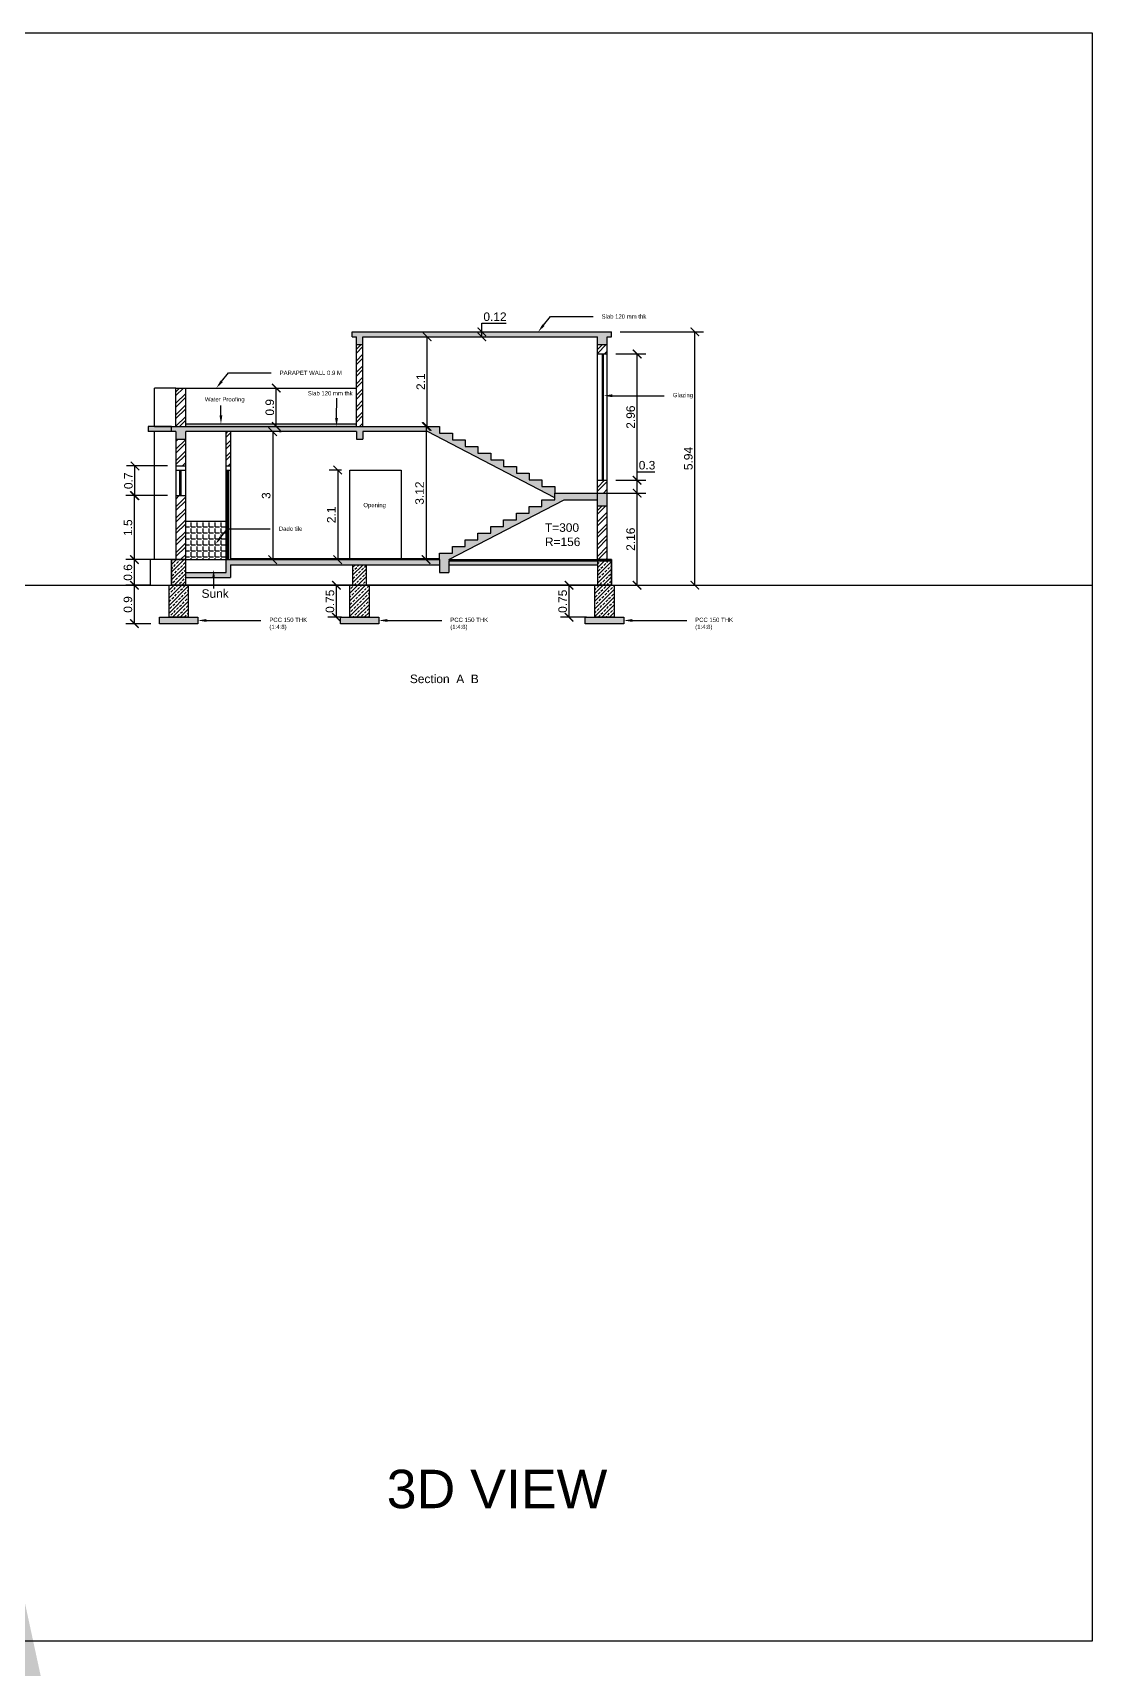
# Model space of a CAD drawing. Header units: metres. Extents: x 2845 to 2934, y 1411 to 1538.
# Drawn here: x 2909.29 to 2934.12, y 1499.48 to 1537.8 of the extents above; entities that cross this region are included whole.
import ezdxf
from ezdxf import colors
from ezdxf.entities.mleader import LeaderData, LeaderLine
from ezdxf.math import Vec2, Vec3

# ---------------------------------------------------------------- set-up
doc = ezdxf.new("R2010")
doc.units = ezdxf.units.M
doc.header["$LTSCALE"] = 0.03
doc.styles.get("Standard").update_dxf_attribs({"font": 'arial.ttf'})
doc.dimstyles.new('ISO-25', dxfattribs={"dimtxt": 0.2, "dimasz": 0.2, "dimexe": 0.2, "dimexo": 0.2, "dimgap": 0.05, "dimtad": 1, "dimtoh": 1, "dimdsep": 46, "dimtxsty": 'Standard', "dimblk": 'ARCHTICK', "dimcen": 2.5, "dimclrt": 2, "dimadec": 0, "dimazin": 0, "dimtfac": 1, "dimtmove": 0, "dimatfit": 3, "dimfxl": 1, "dimarcsym": 0})

# ---------------------------------------------------------------- blocks, each defined once
blk = doc.blocks.new('_ArchTick')
at = {"color": 0, "linetype": 'ByBlock', "const_width": 0.15}
blk.add_lwpolyline([(-0.5, -0.5), (0.5, 0.5)], dxfattribs=at)
blk = doc.blocks.new('*D51')
at = {"color": 0, "lineweight": -2, "transparency": 16777216}
for p, q in [((2912.056, 1524.854), (2911.47, 1524.854)), ((2911.67, 1523.954), (2911.67, 1524.854)), ((2912.056, 1523.954), (2911.47, 1523.954))]:
    blk.add_line(p, q, dxfattribs=at)
at = {"layer": 'Defpoints', "color": 0, "transparency": 16777216}
for p in [(2911.67, 1524.854), (2912.256, 1524.854), (2912.256, 1523.954)]:
    blk.add_point(p, dxfattribs=at)
at = {"color": 0, "lineweight": -2, "transparency": 16777216, "xscale": 0.2, "yscale": 0.2, "zscale": 0.2}
for p, rotation in [((2911.67, 1524.854), 90), ((2911.67, 1523.954), 270)]:
    blk.add_blockref('_ArchTick', p, dxfattribs=dict(at, rotation=rotation))
at = {"color": 2, "transparency": 16777216, "insert": (2911.518, 1524.404), "char_height": 0.2, "attachment_point": 5, "rotation": 90}
blk.add_mtext('0.9', dxfattribs=at)
blk = doc.blocks.new('*D52')
at = {"color": 0, "lineweight": -2, "transparency": 16777216}
for p, q in [((2911.841, 1525.454), (2911.47, 1525.454)), ((2911.67, 1524.854), (2911.67, 1525.454)), ((2911.841, 1524.854), (2911.47, 1524.854))]:
    blk.add_line(p, q, dxfattribs=at)
at = {"layer": 'Defpoints', "color": 0, "transparency": 16777216}
for p in [(2911.67, 1525.454), (2912.041, 1525.454), (2912.041, 1524.854)]:
    blk.add_point(p, dxfattribs=at)
at = {"color": 0, "lineweight": -2, "transparency": 16777216, "xscale": 0.2, "yscale": 0.2, "zscale": 0.2}
for p, rotation in [((2911.67, 1525.454), 90), ((2911.67, 1524.854), 270)]:
    blk.add_blockref('_ArchTick', p, dxfattribs=dict(at, rotation=rotation))
at = {"color": 2, "transparency": 16777216, "insert": (2911.518, 1525.154), "char_height": 0.2, "attachment_point": 5, "rotation": 90}
blk.add_mtext('0.6', dxfattribs=at)
blk = doc.blocks.new('*D53')
at = {"color": 0, "lineweight": -2, "transparency": 16777216}
for p, q in [((2912.441, 1526.954), (2911.47, 1526.954)), ((2911.67, 1525.454), (2911.67, 1526.954)), ((2912.441, 1525.454), (2911.47, 1525.454))]:
    blk.add_line(p, q, dxfattribs=at)
at = {"layer": 'Defpoints', "color": 0, "transparency": 16777216}
for p in [(2911.67, 1526.954), (2912.641, 1526.954), (2912.641, 1525.454)]:
    blk.add_point(p, dxfattribs=at)
at = {"color": 0, "lineweight": -2, "transparency": 16777216, "xscale": 0.2, "yscale": 0.2, "zscale": 0.2}
for p, rotation in [((2911.67, 1526.954), 90), ((2911.67, 1525.454), 270)]:
    blk.add_blockref('_ArchTick', p, dxfattribs=dict(at, rotation=rotation))
at = {"color": 2, "transparency": 16777216, "insert": (2911.518, 1526.204), "char_height": 0.2, "attachment_point": 5, "rotation": 90}
blk.add_mtext('1.5', dxfattribs=at)
blk = doc.blocks.new('*D44')
at = {"color": 0, "lineweight": -2, "transparency": 16777216}
for p, q in [((2912.441, 1527.65), (2911.482, 1527.65)), ((2911.682, 1526.954), (2911.682, 1527.65)), ((2912.441, 1526.954), (2911.482, 1526.954))]:
    blk.add_line(p, q, dxfattribs=at)
at = {"layer": 'Defpoints', "color": 0, "transparency": 16777216}
for p in [(2911.682, 1527.65), (2912.641, 1527.65), (2912.641, 1526.954)]:
    blk.add_point(p, dxfattribs=at)
at = {"color": 0, "lineweight": -2, "transparency": 16777216, "xscale": 0.2, "yscale": 0.2, "zscale": 0.2}
for p, rotation in [((2911.682, 1527.65), 90), ((2911.682, 1526.954), 270)]:
    blk.add_blockref('_ArchTick', p, dxfattribs=dict(at, rotation=rotation))
at = {"color": 2, "transparency": 16777216, "insert": (2911.53, 1527.302), "char_height": 0.2, "attachment_point": 5, "rotation": 90}
blk.add_mtext('0.7', dxfattribs=at)
blk = doc.blocks.new('*D46')
at = {"color": 0, "lineweight": -2, "transparency": 16777216}
for p, q in [((2914.91, 1528.454), (2914.91, 1525.454)), ((2915.071, 1528.454), (2915.11, 1528.454)), ((2915.071, 1525.454), (2915.11, 1525.454))]:
    blk.add_line(p, q, dxfattribs=at)
at = {"layer": 'Defpoints', "color": 0, "transparency": 16777216}
for p in [(2914.871, 1528.454, 4.362), (2914.871, 1525.454), (2914.91, 1525.454)]:
    blk.add_point(p, dxfattribs=at)
at = {"color": 0, "lineweight": -2, "transparency": 16777216, "xscale": 0.2, "yscale": 0.2, "zscale": 0.2}
for p, rotation in [((2914.91, 1528.454), 90), ((2914.91, 1525.454), 270)]:
    blk.add_blockref('_ArchTick', p, dxfattribs=dict(at, rotation=rotation))
at = {"color": 2, "transparency": 16777216, "insert": (2914.758, 1526.954), "char_height": 0.2, "attachment_point": 5, "rotation": 90}
blk.add_mtext('3', dxfattribs=at)
blk = doc.blocks.new('*D47')
at = {"color": 0, "lineweight": -2, "transparency": 16777216}
for p, q in [((2916.521, 1527.554), (2916.234, 1527.554)), ((2916.434, 1527.554), (2916.434, 1525.454)), ((2916.521, 1525.454), (2916.234, 1525.454))]:
    blk.add_line(p, q, dxfattribs=at)
at = {"layer": 'Defpoints', "color": 0, "transparency": 16777216}
for p in [(2916.721, 1527.554), (2916.434, 1525.454), (2916.721, 1525.454)]:
    blk.add_point(p, dxfattribs=at)
at = {"color": 0, "lineweight": -2, "transparency": 16777216, "xscale": 0.2, "yscale": 0.2, "zscale": 0.2}
for p, rotation in [((2916.434, 1527.554), 90), ((2916.434, 1525.454), 270)]:
    blk.add_blockref('_ArchTick', p, dxfattribs=dict(at, rotation=rotation))
at = {"color": 2, "transparency": 16777216, "insert": (2916.284, 1526.504), "char_height": 0.2, "attachment_point": 5, "rotation": 90}
blk.add_mtext('2.1', dxfattribs=at)
blk = doc.blocks.new('*D48')
at = {"color": 0, "lineweight": -2, "transparency": 16777216}
for p, q in [((2918.506, 1528.574), (2918.506, 1525.454)), ((2918.507, 1528.574), (2918.706, 1528.574)), ((2918.507, 1525.454), (2918.706, 1525.454))]:
    blk.add_line(p, q, dxfattribs=at)
at = {"layer": 'Defpoints', "color": 0, "transparency": 16777216}
for p in [(2918.307, 1528.574), (2918.307, 1525.454), (2918.506, 1525.454)]:
    blk.add_point(p, dxfattribs=at)
at = {"color": 0, "lineweight": -2, "transparency": 16777216, "xscale": 0.2, "yscale": 0.2, "zscale": 0.2}
for p, rotation in [((2918.506, 1528.574), 90), ((2918.506, 1525.454), 270)]:
    blk.add_blockref('_ArchTick', p, dxfattribs=dict(at, rotation=rotation))
at = {"color": 2, "transparency": 16777216, "insert": (2918.353, 1527.014), "char_height": 0.2, "attachment_point": 5, "rotation": 90}
blk.add_mtext('3.12', dxfattribs=at)
blk = doc.blocks.new('*D49')
at = {"color": 0, "lineweight": -2, "transparency": 16777216}
for p, q in [((2918.53, 1528.574), (2918.53, 1530.674)), ((2918.706, 1530.674), (2918.73, 1530.674)), ((2918.706, 1528.574), (2918.73, 1528.574))]:
    blk.add_line(p, q, dxfattribs=at)
at = {"layer": 'Defpoints', "color": 0, "transparency": 16777216}
for p in [(2918.506, 1530.674, 4.362), (2918.53, 1530.674), (2918.506, 1528.574)]:
    blk.add_point(p, dxfattribs=at)
at = {"color": 0, "lineweight": -2, "transparency": 16777216, "xscale": 0.2, "yscale": 0.2, "zscale": 0.2}
for p, rotation in [((2918.53, 1530.674), 90), ((2918.53, 1528.574), 270)]:
    blk.add_blockref('_ArchTick', p, dxfattribs=dict(at, rotation=rotation))
at = {"color": 2, "transparency": 16777216, "insert": (2918.38, 1529.624), "char_height": 0.2, "attachment_point": 5, "rotation": 90}
blk.add_mtext('2.1', dxfattribs=at)
blk = doc.blocks.new('*D50')
at = {"color": 0, "lineweight": -2, "transparency": 16777216}
for p, q in [((2919.811, 1530.794), (2919.811, 1530.994)), ((2919.811, 1530.994), (2920.379, 1530.994)), ((2919.811, 1530.674), (2919.811, 1530.794)), ((2919.971, 1530.674), (2920.011, 1530.674))]:
    blk.add_line(p, q, dxfattribs=at)
at = {"layer": 'Defpoints', "color": 0, "transparency": 16777216}
for p in [(2919.811, 1530.794), (2919.811, 1530.794), (2919.771, 1530.674)]:
    blk.add_point(p, dxfattribs=at)
at = {"color": 0, "lineweight": -2, "transparency": 16777216, "xscale": 0.2, "yscale": 0.2, "zscale": 0.2}
for p, rotation in [((2919.811, 1530.794), 90), ((2919.811, 1530.674), 270)]:
    blk.add_blockref('_ArchTick', p, dxfattribs=dict(at, rotation=rotation))
at = {"color": 2, "transparency": 16777216, "insert": (2920.12, 1531.146), "char_height": 0.2, "attachment_point": 5}
blk.add_mtext('0.12', dxfattribs=at)
blk = doc.blocks.new('*D54')
at = {"color": 0, "lineweight": -2, "transparency": 16777216}
for p, q in [((2916.521, 1524.854), (2916.204, 1524.854)), ((2916.404, 1524.104), (2916.404, 1524.854)), ((2916.521, 1524.104), (2916.204, 1524.104))]:
    blk.add_line(p, q, dxfattribs=at)
at = {"layer": 'Defpoints', "color": 0, "transparency": 16777216}
for p in [(2916.404, 1524.854), (2916.721, 1524.854), (2916.721, 1524.104)]:
    blk.add_point(p, dxfattribs=at)
at = {"color": 0, "lineweight": -2, "transparency": 16777216, "xscale": 0.2, "yscale": 0.2, "zscale": 0.2}
for p, rotation in [((2916.404, 1524.854), 90), ((2916.404, 1524.104), 270)]:
    blk.add_blockref('_ArchTick', p, dxfattribs=dict(at, rotation=rotation))
at = {"color": 2, "transparency": 16777216, "insert": (2916.252, 1524.479), "char_height": 0.2, "attachment_point": 5, "rotation": 90}
blk.add_mtext('0.75', dxfattribs=at)
blk = doc.blocks.new('*D55')
at = {"color": 0, "lineweight": -2, "transparency": 16777216}
for p, q in [((2922.261, 1524.854), (2921.658, 1524.854)), ((2921.858, 1524.104), (2921.858, 1524.854)), ((2922.261, 1524.104), (2921.658, 1524.104))]:
    blk.add_line(p, q, dxfattribs=at)
at = {"layer": 'Defpoints', "color": 0, "transparency": 16777216}
for p in [(2921.858, 1524.854), (2922.461, 1524.854), (2922.461, 1524.104)]:
    blk.add_point(p, dxfattribs=at)
at = {"color": 0, "lineweight": -2, "transparency": 16777216, "xscale": 0.2, "yscale": 0.2, "zscale": 0.2}
for p, rotation in [((2921.858, 1524.854), 90), ((2921.858, 1524.104), 270)]:
    blk.add_blockref('_ArchTick', p, dxfattribs=dict(at, rotation=rotation))
at = {"color": 2, "transparency": 16777216, "insert": (2921.706, 1524.479), "char_height": 0.2, "attachment_point": 5, "rotation": 90}
blk.add_mtext('0.75', dxfattribs=at)
blk = doc.blocks.new('*D56')
at = {"color": 0, "lineweight": -2, "transparency": 16777216}
for p, q in [((2922.721, 1527.014), (2923.651, 1527.014)), ((2923.451, 1524.854), (2923.451, 1527.014)), ((2922.661, 1524.854), (2923.651, 1524.854))]:
    blk.add_line(p, q, dxfattribs=at)
at = {"layer": 'Defpoints', "color": 0, "transparency": 16777216}
for p in [(2922.521, 1527.014, 4.362), (2923.451, 1527.014), (2922.461, 1524.854)]:
    blk.add_point(p, dxfattribs=at)
at = {"color": 0, "lineweight": -2, "transparency": 16777216, "xscale": 0.2, "yscale": 0.2, "zscale": 0.2}
for p, rotation in [((2923.451, 1527.014), 90), ((2923.451, 1524.854), 270)]:
    blk.add_blockref('_ArchTick', p, dxfattribs=dict(at, rotation=rotation))
at = {"color": 2, "transparency": 16777216, "insert": (2923.299, 1525.934), "char_height": 0.2, "attachment_point": 5, "rotation": 90}
blk.add_mtext('2.16', dxfattribs=at)
blk = doc.blocks.new('*D57')
at = {"color": 0, "lineweight": -2, "transparency": 16777216}
for p, q in [((2923.451, 1527.314), (2923.451, 1527.514)), ((2923.451, 1527.514), (2923.865, 1527.514)), ((2922.951, 1527.314), (2923.651, 1527.314)), ((2922.951, 1527.014), (2923.651, 1527.014)), ((2923.451, 1527.014), (2923.451, 1527.314))]:
    blk.add_line(p, q, dxfattribs=at)
at = {"layer": 'Defpoints', "color": 0, "transparency": 16777216}
for p in [(2922.751, 1527.314, 4.362), (2922.751, 1527.014), (2923.451, 1527.314)]:
    blk.add_point(p, dxfattribs=at)
at = {"color": 0, "lineweight": -2, "transparency": 16777216, "xscale": 0.2, "yscale": 0.2, "zscale": 0.2}
for p, rotation in [((2923.451, 1527.314), 90), ((2923.451, 1527.014), 270)]:
    blk.add_blockref('_ArchTick', p, dxfattribs=dict(at, rotation=rotation))
at = {"color": 2, "transparency": 16777216, "insert": (2923.683, 1527.666), "char_height": 0.2, "attachment_point": 5}
blk.add_mtext('0.3', dxfattribs=at)
blk = doc.blocks.new('*D58')
at = {"color": 0, "lineweight": -2, "transparency": 16777216}
for p, q in [((2922.951, 1530.274), (2923.652, 1530.274)), ((2923.452, 1527.314), (2923.452, 1530.274)), ((2923.651, 1527.314), (2923.652, 1527.314))]:
    blk.add_line(p, q, dxfattribs=at)
at = {"layer": 'Defpoints', "color": 0, "transparency": 16777216}
for p in [(2922.751, 1530.274, 4.362), (2923.452, 1530.274), (2923.451, 1527.314)]:
    blk.add_point(p, dxfattribs=at)
at = {"color": 0, "lineweight": -2, "transparency": 16777216, "xscale": 0.2, "yscale": 0.2, "zscale": 0.2}
for p, rotation in [((2923.452, 1530.274), 90), ((2923.452, 1527.314), 270)]:
    blk.add_blockref('_ArchTick', p, dxfattribs=dict(at, rotation=rotation))
at = {"color": 2, "transparency": 16777216, "insert": (2923.3, 1528.794), "char_height": 0.2, "attachment_point": 5, "rotation": 90}
blk.add_mtext('2.96', dxfattribs=at)
blk = doc.blocks.new('*D45')
at = {"color": 0, "lineweight": -2, "transparency": 16777216}
for p, q in [((2923.051, 1530.794), (2925.004, 1530.794)), ((2924.804, 1524.854), (2924.804, 1530.794)), ((2922.661, 1524.854), (2925.004, 1524.854))]:
    blk.add_line(p, q, dxfattribs=at)
at = {"layer": 'Defpoints', "color": 0, "transparency": 16777216}
for p in [(2922.851, 1530.794, 4.362), (2924.804, 1530.794), (2922.461, 1524.854)]:
    blk.add_point(p, dxfattribs=at)
at = {"color": 0, "lineweight": -2, "transparency": 16777216, "xscale": 0.2, "yscale": 0.2, "zscale": 0.2}
for p, rotation in [((2924.804, 1530.794), 90), ((2924.804, 1524.854), 270)]:
    blk.add_blockref('_ArchTick', p, dxfattribs=dict(at, rotation=rotation))
at = {"color": 2, "transparency": 16777216, "insert": (2924.652, 1527.824), "char_height": 0.2, "attachment_point": 5, "rotation": 90}
blk.add_mtext('5.94', dxfattribs=at)
blk = doc.blocks.new('*D43')
at = {"color": 0, "lineweight": -2, "transparency": 16777216}
for p, q in [((2914.919, 1529.474), (2915.194, 1529.474)), ((2914.994, 1528.574), (2914.994, 1529.474)), ((2914.919, 1528.574), (2915.194, 1528.574))]:
    blk.add_line(p, q, dxfattribs=at)
at = {"layer": 'Defpoints', "color": 0, "transparency": 16777216}
for p in [(2914.719, 1529.474), (2914.994, 1529.474), (2914.719, 1528.574)]:
    blk.add_point(p, dxfattribs=at)
at = {"color": 0, "lineweight": -2, "transparency": 16777216, "xscale": 0.2, "yscale": 0.2, "zscale": 0.2}
for p, rotation in [((2914.994, 1529.474), 90), ((2914.994, 1528.574), 270)]:
    blk.add_blockref('_ArchTick', p, dxfattribs=dict(at, rotation=rotation))
at = {"color": 2, "transparency": 16777216, "insert": (2914.842, 1529.024), "char_height": 0.2, "attachment_point": 5, "rotation": 90}
blk.add_mtext('0.9', dxfattribs=at)

msp = doc.modelspace()

# ---------------------------------------------------------------- hatches: boundary and pattern name
at = {"true_color": 0xddb3d4}
h = msp.add_hatch(dxfattribs=at)
h.set_pattern_fill('AR-CONC', color=254, scale=0.0005)
h.set_pattern_definition([(50, (-56.46199, 0), (0.0910923345, -0.0079695428), [0.009525, -0.104775]), (355, (-56.46199, 0), (-0.0176217107, 0.0955284226), [0.00762, -0.083820292]), (100.4514447, (-56.4544, -0.00066), (0.0734706235, 0.087558876), [0.0080950044, -0.0890451223]), (46.1842, (-56.46199, 0.0254), (0.1355395204, -0.021021164), [0.0142875, -0.1571625]), (96.6355576, (-56.4507, 0.02365), (0.118702067, 0.1237130623), [0.0121425116, -0.133567804]), (351.184151, (-56.46199, 0.0254), (0.118702067, 0.123713062), [0.0114299835, -0.125729866]), (21, (-56.44929, 0.01905), (0.0758071956, -0.0511325991), [0.009525, -0.104775]), (326, (-56.44929, 0.01905), (0.0309010142, 0.092093983), [0.00762, -0.08382]), (71.451445, (-56.44297, 0.01479), (0.1067082096, 0.0409613844), [0.0080950044, -0.0890449688]), (37.5, (-56.46199, 0), (0.00154430163, 0.04227751944), [0, -0.082804, 0, -0.08509, 0, -0.0841375]), (7.5, (-56.46199, 0), (0.03340983126, 0.0500902874), [0, -0.048514, 0, -0.080899, 0, -0.0320675]), (327.5, (-56.49031, 0), (0.0677952976, -0.002864372), [0, -0.03175, 0, -0.09906, 0, -0.131445]), (317.5, (-56.50301, 0), (0.0740645907, 0.0127132455), [0, -0.041275, 0, -0.065786, 0, -0.093345])])
h.paths.add_polyline_path([(2922.851, 1530.794), (2916.771, 1530.794), (2916.771, 1530.674), (2916.871, 1530.674), (2916.871, 1530.494), (2917.021, 1530.494), (2917.021, 1530.674), (2922.521, 1530.674), (2922.521, 1530.494), (2922.751, 1530.494), (2922.751, 1530.674), (2922.851, 1530.674)])
h.paths.add_polyline_path([(2912.541, 1528.574), (2911.991, 1528.574), (2911.991, 1528.454), (2912.541, 1528.454)])
h.paths.add_polyline_path([(2916.871, 1528.634), (2912.871, 1528.634), (2912.871, 1528.574), (2916.871, 1528.574)])
h.paths.add_polyline_path([(2922.751, 1527.014), (2922.521, 1527.014), (2922.521, 1526.714), (2922.751, 1526.714)])
h.paths.add_polyline_path([(2913.156, 1524.104), (2912.256, 1524.104), (2912.256, 1523.954), (2913.156, 1523.954)])
h.paths.add_polyline_path([(2917.396, 1524.104), (2916.496, 1524.104), (2916.496, 1523.954), (2917.396, 1523.954)])
h.paths.add_polyline_path([(2923.136, 1524.104), (2922.236, 1524.104), (2922.236, 1523.954), (2923.136, 1523.954)])
h.paths.add_polyline_path([(2918.821, 1528.574), (2912.541, 1528.574), (2912.541, 1528.454), (2912.641, 1528.454), (2912.641, 1528.274), (2912.871, 1528.274), (2912.871, 1528.454), (2916.871, 1528.454), (2916.871, 1528.274), (2917.021, 1528.274), (2917.021, 1528.454), (2918.535, 1528.454), (2921.521, 1526.901), (2921.521, 1527.014), (2921.521, 1527.17), (2921.221, 1527.17), (2921.221, 1527.326), (2920.921, 1527.326), (2920.921, 1527.482), (2920.621, 1527.482), (2920.621, 1527.638), (2920.321, 1527.638), (2920.321, 1527.794), (2920.021, 1527.794), (2920.021, 1527.95), (2919.721, 1527.95), (2919.721, 1528.106), (2919.421, 1528.106), (2919.421, 1528.262), (2919.121, 1528.262), (2919.121, 1528.418), (2918.821, 1528.418)])
h.paths.add_polyline_path([(2918.821, 1525.454), (2913.821, 1525.454), (2913.821, 1525.154), (2912.871, 1525.154), (2912.871, 1525.034), (2913.921, 1525.034), (2913.921, 1525.334), (2918.821, 1525.334)])
h.paths.add_polyline_path([(2922.521, 1525.424), (2919.038, 1525.424), (2919.038, 1525.334), (2922.521, 1525.334)], flags=17)
h.paths.add_polyline_path([(2921.738, 1526.858), (2922.521, 1526.858), (2922.521, 1527.014), (2921.521, 1527.014), (2921.521, 1526.901), (2921.521, 1526.858), (2921.221, 1526.858), (2921.221, 1526.702), (2920.921, 1526.702), (2920.921, 1526.546), (2920.621, 1526.546), (2920.621, 1526.39), (2920.321, 1526.39), (2920.321, 1526.234), (2920.021, 1526.234), (2920.021, 1526.078), (2919.721, 1526.078), (2919.721, 1525.922), (2919.421, 1525.922), (2919.421, 1525.766), (2919.121, 1525.766), (2919.121, 1525.61), (2918.821, 1525.61), (2918.821, 1525.454), (2918.821, 1525.334), (2918.821, 1525.154), (2919.038, 1525.154), (2919.038, 1525.424), (2922.521, 1525.424), (2922.521, 1525.454), (2919.038, 1525.454)])
at = {"true_color": 0xcd2027}
h = msp.add_hatch(dxfattribs=at)
h.set_pattern_fill('ANSI32', color=242, scale=0.02)
h.set_pattern_definition([(45, (-56.46199, 0), (-0.134703842, 0.134703842), []), (45, (-56.37219, 0), (-0.134703842, 0.134703842), [])])
h.paths.add_polyline_path([(2912.871, 1529.474), (2912.641, 1529.474), (2912.641, 1528.574), (2912.871, 1528.574)])
h.paths.add_polyline_path([(2912.871, 1528.274), (2912.641, 1528.274), (2912.641, 1527.654), (2912.871, 1527.654)])
h.paths.add_polyline_path([(2912.871, 1526.954), (2912.641, 1526.954), (2912.641, 1525.454), (2912.871, 1525.454)])
h.paths.add_polyline_path([(2917.021, 1530.494), (2916.871, 1530.494), (2916.871, 1528.574), (2917.021, 1528.574)])
h.paths.add_polyline_path([(2922.751, 1530.494), (2922.521, 1530.494), (2922.521, 1530.274), (2922.751, 1530.274)])
h.paths.add_polyline_path([(2922.751, 1527.314), (2922.521, 1527.314), (2922.521, 1527.014), (2922.751, 1527.014)])
h.paths.add_polyline_path([(2922.751, 1526.714), (2922.521, 1526.714), (2922.521, 1525.454), (2922.751, 1525.454)])
h.paths.add_polyline_path([(2913.921, 1528.454), (2913.821, 1528.454), (2913.821, 1527.654), (2913.921, 1527.654)])
at = {"true_color": 0xf1eb1f}
h = msp.add_hatch(dxfattribs=at)
h.set_pattern_fill('ANGLE', color=2, scale=0.02)
h.set_pattern_definition([(0, (-56.46199, 0), (0, 0.1397), [0.1016, -0.0381]), (90, (-56.46199, 0), (-0.1397, 9e-18), [0.1016, -0.0381])])
h.paths.add_polyline_path([(2912.871, 1526.354), (2912.871, 1525.454), (2913.821, 1525.454), (2913.821, 1526.354)])
at = {"true_color": 0x636466}
h = msp.add_hatch(dxfattribs=at)
h.set_pattern_fill('ANSI33', color=251, scale=0.02)
h.set_pattern_definition([(45, (-56.46199, 0), (-0.089802561, 0.089802561), []), (45, (-56.37219, 0), (-0.089802561, 0.089802561), [0.0635, -0.03175])])
h.paths.add_polyline_path([(2912.871, 1525.454), (2912.541, 1525.454), (2912.541, 1524.854), (2912.871, 1524.854)])
h.paths.add_polyline_path([(2912.931, 1524.854), (2912.481, 1524.854), (2912.481, 1524.104), (2912.931, 1524.104)])
h.paths.add_polyline_path([(2917.171, 1524.854), (2916.721, 1524.854), (2916.721, 1524.104), (2917.171, 1524.104)])
h.paths.add_polyline_path([(2917.111, 1525.334), (2916.781, 1525.334), (2916.781, 1524.854), (2917.111, 1524.854)])
h.paths.add_polyline_path([(2922.851, 1525.424), (2922.521, 1525.424), (2922.521, 1524.854), (2922.851, 1524.854)])
h.paths.add_polyline_path([(2922.911, 1524.854), (2922.461, 1524.854), (2922.461, 1524.104), (2922.911, 1524.104)])

# ---------------------------------------------------------------- linework, layer by layer
at = {"color": 7, "true_color": 0xffffff}
for p, q in [((2916.771, 1530.794, 4.362), (2922.851, 1530.794, 4.362)), ((2916.771, 1530.674, 4.362), (2916.771, 1530.794, 4.362)), ((2922.851, 1530.674, 4.362), (2922.851, 1530.794, 4.362)), ((2916.771, 1530.674, 4.362), (2916.871, 1530.674, 4.362)), ((2916.871, 1528.574, 4.362), (2916.871, 1530.674, 4.362)), ((2916.871, 1530.494, 4.362), (2917.021, 1530.494, 4.362)), ((2917.021, 1530.674, 4.362), (2922.521, 1530.674, 4.362)), ((2917.021, 1528.574, 4.362), (2917.021, 1530.674, 4.362)), ((2922.521, 1527.014, 4.362), (2922.521, 1530.674, 4.362)), ((2922.521, 1530.494, 4.362), (2922.751, 1530.494, 4.362)), ((2922.751, 1530.674, 4.362), (2922.851, 1530.674, 4.362)), ((2922.751, 1527.014, 4.362), (2922.751, 1530.674, 4.362)), ((2922.521, 1530.274, 4.362), (2922.751, 1530.274, 4.362)), ((2922.636, 1527.314, 4.362), (2922.636, 1530.274, 4.362)), ((2922.666, 1527.314, 4.362), (2922.666, 1530.274, 4.362)), ((2912.141, 1528.574), (2912.141, 1529.474)), ((2912.641, 1529.474), (2912.141, 1529.474)), ((2912.641, 1529.474), (2916.871, 1529.474)), ((2912.641, 1528.574), (2912.641, 1529.474)), ((2912.871, 1528.574, 4.362), (2912.871, 1529.474, 4.362)), ((2912.541, 1528.574), (2911.991, 1528.574)), ((2911.991, 1528.574), (2911.991, 1528.454)), ((2912.141, 1528.574), (2918.821, 1528.574)), ((2912.541, 1528.454), (2912.541, 1528.574)), ((2912.871, 1528.634, 4.362), (2916.871, 1528.634, 4.362)), ((2918.821, 1528.574, 4.362), (2918.821, 1528.418, 4.362)), ((2918.821, 1528.574, 4.362), (2918.821, 1528.418, 4.362)), ((2912.641, 1528.454), (2911.991, 1528.454)), ((2912.141, 1525.454), (2912.141, 1528.454)), ((2912.641, 1528.454), (2912.541, 1528.454)), ((2912.641, 1528.454), (2912.641, 1525.454)), ((2912.641, 1528.274), (2912.871, 1528.274)), ((2916.871, 1528.454, 4.362), (2912.871, 1528.454, 4.362)), ((2912.871, 1525.454, 4.362), (2912.871, 1528.454, 4.362)), ((2913.821, 1525.154, 4.362), (2913.821, 1528.454, 4.362)), ((2913.921, 1528.454, 4.362), (2913.921, 1525.454, 4.362)), ((2916.871, 1528.454, 4.362), (2916.871, 1528.274, 4.362)), ((2916.871, 1528.454, 4.362), (2916.871, 1528.274, 4.362)), ((2916.871, 1528.274, 4.362), (2917.021, 1528.274, 4.362)), ((2918.535, 1528.454, 4.362), (2917.021, 1528.454, 4.362)), ((2917.021, 1528.454, 4.362), (2917.021, 1528.274, 4.362)), ((2921.521, 1526.901, 4.362), (2918.535, 1528.454, 4.362)), ((2918.821, 1528.418, 4.362), (2919.121, 1528.418, 4.362)), ((2919.121, 1528.418, 4.362), (2919.121, 1528.262, 4.362)), ((2919.121, 1528.262, 4.362), (2919.421, 1528.262, 4.362)), ((2919.421, 1528.262, 4.362), (2919.421, 1528.106, 4.362)), ((2919.421, 1528.106, 4.362), (2919.721, 1528.106, 4.362)), ((2919.721, 1528.106, 4.362), (2919.721, 1527.95, 4.362)), ((2922.521, 1525.454, 4.362), (2922.521, 1528.454, 4.362)), ((2922.521, 1528.454, 4.362), (2922.521, 1528.454, 4.362)), ((2922.751, 1525.454, 4.362), (2922.751, 1528.454, 4.362)), ((2919.721, 1527.95, 4.362), (2920.021, 1527.95, 4.362)), ((2920.021, 1527.95, 4.362), (2920.021, 1527.794, 4.362)), ((2920.021, 1527.794, 4.362), (2920.321, 1527.794, 4.362)), ((2920.321, 1527.794, 4.362), (2920.321, 1527.638, 4.362)), ((2912.641, 1527.654), (2912.871, 1527.654)), ((2912.641, 1527.554), (2912.871, 1527.554)), ((2912.726, 1527.554), (2912.726, 1526.954)), ((2912.756, 1527.554), (2912.756, 1526.954)), ((2913.821, 1527.654, 4.362), (2913.921, 1527.654, 4.362)), ((2913.821, 1527.554, 4.362), (2913.921, 1527.554, 4.362)), ((2913.841, 1527.554, 4.362), (2913.841, 1525.454, 4.362)), ((2913.871, 1527.554, 4.362), (2913.871, 1525.454, 4.362)), ((2913.921, 1527.554, 4.362), (2913.921, 1525.454, 4.362)), ((2913.921, 1527.554, 4.362), (2913.921, 1525.454, 4.362)), ((2913.921, 1527.554, 4.362), (2913.921, 1525.454, 4.362)), ((2913.921, 1527.554, 4.362), (2913.921, 1525.454, 4.362)), ((2913.921, 1527.554, 4.362), (2913.921, 1525.454, 4.362)), ((2913.921, 1527.554, 4.362), (2913.921, 1525.454, 4.362)), ((2916.721, 1527.554, 4.362), (2917.921, 1527.554, 4.362)), ((2920.321, 1527.638, 4.362), (2920.621, 1527.638, 4.362)), ((2920.621, 1527.638, 4.362), (2920.621, 1527.482, 4.362)), ((2920.621, 1527.482, 4.362), (2920.921, 1527.482, 4.362)), ((2920.921, 1527.482, 4.362), (2920.921, 1527.326, 4.362)), ((2912.641, 1526.954), (2912.871, 1526.954)), ((2920.921, 1527.326, 4.362), (2921.221, 1527.326, 4.362)), ((2921.221, 1527.326, 4.362), (2921.221, 1527.17, 4.362)), ((2921.221, 1527.17, 4.362), (2921.521, 1527.17, 4.362)), ((2921.521, 1527.17, 4.362), (2921.521, 1527.014, 4.362)), ((2921.521, 1526.858, 4.362), (2921.521, 1527.014, 4.362)), ((2921.521, 1527.014, 4.362), (2922.751, 1527.014, 4.362)), ((2922.521, 1527.314, 4.362), (2922.751, 1527.314, 4.362)), ((2919.038, 1525.454, 4.362), (2921.738, 1526.858, 4.362)), ((2920.921, 1526.546, 4.362), (2920.921, 1526.702, 4.362)), ((2920.921, 1526.702, 4.362), (2921.221, 1526.702, 4.362)), ((2921.221, 1526.702, 4.362), (2921.221, 1526.858, 4.362)), ((2921.221, 1526.858, 4.362), (2921.521, 1526.858, 4.362)), ((2921.738, 1526.858, 4.362), (2922.521, 1526.858, 4.362)), ((2922.521, 1526.714, 4.362), (2922.751, 1526.714, 4.362)), ((2912.871, 1526.354, 4.362), (2913.821, 1526.354, 4.362)), ((2920.021, 1526.078, 4.362), (2920.021, 1526.234, 4.362)), ((2920.021, 1526.234, 4.362), (2920.321, 1526.234, 4.362)), ((2920.321, 1526.234, 4.362), (2920.321, 1526.39, 4.362)), ((2920.321, 1526.39, 4.362), (2920.621, 1526.39, 4.362)), ((2920.621, 1526.39, 4.362), (2920.621, 1526.546, 4.362)), ((2920.621, 1526.546, 4.362), (2920.921, 1526.546, 4.362)), ((2919.421, 1525.766, 4.362), (2919.421, 1525.922, 4.362)), ((2919.421, 1525.922, 4.362), (2919.721, 1525.922, 4.362)), ((2919.721, 1525.922, 4.362), (2919.721, 1526.078, 4.362)), ((2919.721, 1526.078, 4.362), (2920.021, 1526.078, 4.362)), ((2912.041, 1525.454), (2912.041, 1524.854)), ((2912.541, 1525.454), (2912.041, 1525.454)), ((2912.541, 1525.454), (2918.821, 1525.454)), ((2912.541, 1524.854), (2912.541, 1525.454)), ((2913.921, 1525.484, 4.362), (2918.821, 1525.484, 4.362)), ((2918.821, 1525.454, 4.362), (2918.821, 1525.61, 4.362)), ((2918.821, 1525.61, 4.362), (2919.121, 1525.61, 4.362)), ((2918.821, 1525.454, 4.362), (2918.821, 1525.154, 4.362)), ((2919.038, 1525.454, 4.362), (2922.851, 1525.454, 4.362)), ((2919.038, 1525.424, 4.362), (2922.851, 1525.424, 4.362)), ((2919.038, 1525.424, 4.362), (2919.038, 1525.154, 4.362)), ((2919.121, 1525.61, 4.362), (2919.121, 1525.766, 4.362)), ((2919.121, 1525.766, 4.362), (2919.421, 1525.766, 4.362)), ((2922.521, 1525.592, 4.362), (2922.521, 1525.592, 4.362)), ((2922.851, 1525.454, 4.362), (2922.851, 1524.854, 4.362)), ((2912.871, 1525.154, 4.362), (2913.821, 1525.154, 4.362)), ((2912.871, 1525.034, 4.362), (2913.921, 1525.034, 4.362)), ((2913.921, 1525.334, 4.362), (2918.821, 1525.334, 4.362)), ((2913.921, 1525.334, 4.362), (2913.921, 1525.034, 4.362)), ((2918.821, 1525.154, 4.362), (2919.038, 1525.154, 4.362)), ((2919.038, 1525.334, 4.362), (2922.521, 1525.334, 4.362)), ((2922.851, 1524.854), (2912.541, 1524.854))]:
    msp.add_line(p, q, dxfattribs=at)
at = {"color": 4}
msp.add_line((2885.345, 1524.854), (2934.118, 1524.854), dxfattribs=at)
at = {"color": 7, "true_color": 0xffffff}
for points in [[(2885.345, 1537.802), (2934.118, 1537.802), (2934.118, 1500.111), (2885.345, 1500.111)], [(2912.871, 1525.454), (2912.541, 1525.454), (2912.541, 1524.854), (2912.871, 1524.854)], [(2912.871, 1525.454), (2912.541, 1525.454), (2912.541, 1524.854), (2912.871, 1524.854)], [(2912.481, 1524.854), (2912.931, 1524.854), (2912.931, 1524.104), (2912.481, 1524.104)], [(2912.481, 1524.854), (2912.931, 1524.854), (2912.931, 1524.104), (2912.481, 1524.104)], [(2912.256, 1524.104), (2913.156, 1524.104), (2913.156, 1523.954), (2912.256, 1523.954)], [(2912.256, 1524.104), (2913.156, 1524.104), (2913.156, 1523.954), (2912.256, 1523.954)]]:
    msp.add_lwpolyline(points, close=True, dxfattribs=at)
at = {"color": 7, "linetype": 'ByBlock', "lineweight": -2, "true_color": 0xffffff, "elevation": 4.362}
for points in [[(2913.697, 1528.834), (2913.697, 1529.069)], [(2916.407, 1528.774), (2916.411, 1529.237)], [(2913.525, 1525.017), (2913.525, 1524.779)]]:
    msp.add_lwpolyline(points, dxfattribs=at)
at = {"color": 7, "true_color": 0xffffff, "elevation": 4.362}
for points in [[(2916.721, 1525.484), (2916.721, 1527.554), (2917.921, 1527.554), (2917.921, 1525.484)], [(2917.921, 1525.454), (2917.921, 1525.454), (2916.721, 1525.454)], [(2917.111, 1525.454), (2916.781, 1525.454)], [(2916.781, 1525.334), (2916.781, 1524.854), (2917.111, 1524.854), (2917.111, 1525.334)]]:
    msp.add_lwpolyline(points, dxfattribs=at)
for points in [[(2922.851, 1525.454), (2922.521, 1525.454), (2922.521, 1524.854), (2922.851, 1524.854)], [(2916.721, 1524.854), (2917.171, 1524.854), (2917.171, 1524.104), (2916.721, 1524.104)], [(2922.461, 1524.854), (2922.911, 1524.854), (2922.911, 1524.104), (2922.461, 1524.104)], [(2916.496, 1524.104), (2917.396, 1524.104), (2917.396, 1523.954), (2916.496, 1523.954)], [(2922.236, 1524.104), (2923.136, 1524.104), (2923.136, 1523.954), (2922.236, 1523.954)]]:
    msp.add_lwpolyline(points, close=True, dxfattribs=at)
at = {"color": 7, "true_color": 0xffffff}
for points in [[(2913.73, 1528.834, 4.362), (2913.697, 1528.634, 4.362), (2913.664, 1528.834, 4.362)], [(2916.44, 1528.774, 4.362), (2916.405, 1528.574, 4.362), (2916.373, 1528.774, 4.362)], [(2913.492, 1525.017, 4.362), (2913.525, 1525.217, 4.362), (2913.559, 1525.017, 4.362)]]:
    msp.add_solid(points, dxfattribs=at)

# ---------------------------------------------------------------- texts
at = {"color": 7, "true_color": 0xffffff, "attachment_point": 1}
for s, insert, char_height in [('Water Proofing', (2913.32, 1529.261, 4.362), 0.1), ('Slab 120 mm thk', (2915.734, 1529.403, 4.362), 0.1), ('Sunk', (2913.243, 1524.76, 4.362), 0.2)]:
    msp.add_mtext(s, dxfattribs=dict(at, insert=insert, char_height=char_height))
for s, width, heights, insert, char_height in [('Opening', 0.94516, [0.418], (2917.035, 1526.783, 4.362), 0.1), ('T=300\\PR=156', 0.98996, [2.488], (2921.29, 1526.306, 4.362), 0.2), ('3D VIEW', 5.5272, [2.5], (2917.582, 1504.127), 0.9)]:
    msp.add_mtext_dynamic_manual_height_columns(s, width=width, gutter_width=12.5, heights=heights, dxfattribs=dict(at, insert=insert, char_height=char_height))
at = {"insert": (2918.125, 1522.761, 4.362), "char_height": 0.2, "attachment_point": 1}
msp.add_mtext_dynamic_manual_height_columns('{\\C52;\\c3000776;Section  A  B}', width=2.56798, gutter_width=12.5, heights=[0.957], dxfattribs=at)

# ---------------------------------------------------------------- dimensions: what is measured, and where the dimension line sits
at = {"color": 7, "true_color": 0xffffff}
for base, p1, p2, picture, middle in [((2919.811, 1530.794, 4.362), (2919.771, 1530.674, 4.362), (2919.811, 1530.794, 4.362), '*D50', (2920.12, 1531.146, 4.362)), ((2918.53, 1530.674), (2918.506, 1528.574), (2918.506, 1530.674, 4.362), '*D49', (2918.38, 1529.624)), ((2924.804, 1530.794), (2922.461, 1524.854), (2922.851, 1530.794, 4.362), '*D45', (2924.652, 1527.824)), ((2923.452, 1530.274), (2923.451, 1527.314), (2922.751, 1530.274, 4.362), '*D58', (2923.3, 1528.794)), ((2914.994, 1529.474), (2914.719, 1528.574), (2914.719, 1529.474), '*D43', (2914.842, 1529.024)), ((2914.91, 1525.454), (2914.871, 1528.454, 4.362), (2914.871, 1525.454), '*D46', (2914.758, 1526.954)), ((2918.506, 1525.454), (2918.307, 1528.574), (2918.307, 1525.454), '*D48', (2918.353, 1527.014)), ((2911.682, 1527.65), (2912.641, 1526.954), (2912.641, 1527.65), '*D44', (2911.53, 1527.302)), ((2923.451, 1527.314), (2922.751, 1527.014), (2922.751, 1527.314, 4.362), '*D57', (2923.683, 1527.666)), ((2916.434, 1525.454, 4.362), (2916.721, 1527.554, 4.362), (2916.721, 1525.454, 4.362), '*D47', (2916.284, 1526.504, 4.362)), ((2911.67, 1526.954), (2912.641, 1525.454), (2912.641, 1526.954), '*D53', (2911.518, 1526.204)), ((2923.451, 1527.014), (2922.461, 1524.854), (2922.521, 1527.014, 4.362), '*D56', (2923.299, 1525.934)), ((2911.67, 1525.454), (2912.041, 1524.854), (2912.041, 1525.454), '*D52', (2911.518, 1525.154)), ((2911.67, 1524.854), (2912.256, 1523.954), (2912.256, 1524.854), '*D51', (2911.518, 1524.404)), ((2916.404, 1524.854, 4.362), (2916.721, 1524.104, 4.362), (2916.721, 1524.854, 4.362), '*D54', (2916.252, 1524.479, 4.362)), ((2921.858, 1524.854, 4.362), (2922.461, 1524.104, 4.362), (2922.461, 1524.854, 4.362), '*D55', (2921.706, 1524.479, 4.362))]:
    dim = msp.add_linear_dim(base=base, p1=p1, p2=p2, angle=90, dimstyle='ISO-25', dxfattribs=at)
    dim.commit()
    dim.dimension.update_dxf_attribs({"geometry": picture, "text_midpoint": middle})

# ---------------------------------------------------------------- leaders
ml = msp.add_multileader_mtext('Standard', dxfattribs=at)
ml.set_content('Slab 120 mm thk', color=(255, 255, 255))
ml.set_leader_properties()
ml.build(insert=Vec2(0, 0))
ml.multileader.update_dxf_attribs({"dogleg_length": 1, "arrow_head_size": 0.2})
ctx = ml.context
ctx.base_point, ctx.char_height, ctx.arrow_head_size, ctx.landing_gap_size, ctx.plane_origin = Vec3(2922.417, 1531.151, 4.362), 0.1, 0.2, 0.2, Vec3(2921.132, 1530.794, 4.362)
notes = []
notes.append((ctx, [(0, (1, 1, 0), (2921.417, 1531.151, 4.362), (1, 0), 1, [(0, [(2921.132, 1530.794, 4.362)], 0, [])])]))
ctx.mtext.insert, ctx.mtext.flow_direction = Vec3(2922.617, 1531.202, 4.362), 5
ml = msp.add_multileader_mtext('Standard', dxfattribs=at)
ml.set_content('PARAPET WALL 0.9 M', color=(255, 255, 255))
ml.set_leader_properties()
ml.build(insert=Vec2(0, 0))
ml.multileader.update_dxf_attribs({"dogleg_length": 1, "arrow_head_size": 0.2})
ctx = ml.context
ctx.base_point, ctx.char_height, ctx.arrow_head_size, ctx.landing_gap_size, ctx.plane_origin = Vec3(2914.873, 1529.831, 4.362), 0.1, 0.2, 0.2, Vec3(2913.588, 1529.474, 4.362)
notes.append((ctx, [(0, (1, 1, 0), (2913.873, 1529.831, 4.362), (1, 0), 1, [(0, [(2913.588, 1529.474, 4.362)], 0, [])])]))
ctx.mtext.insert, ctx.mtext.flow_direction = Vec3(2915.073, 1529.882, 4.362), 5
ml = msp.add_multileader_mtext('Standard', dxfattribs=at)
ml.set_content('PARAPET WALL 0.9 M', color=(255, 255, 255))
ml.set_leader_properties()
ml.build(insert=Vec2(0, 0))
ml.multileader.update_dxf_attribs({"dogleg_length": 1, "arrow_head_size": 0.2})
ctx = ml.context
ctx.base_point, ctx.char_height, ctx.arrow_head_size, ctx.landing_gap_size, ctx.plane_origin = Vec3(2914.873, 1529.831, 4.362), 0.1, 0.2, 0.2, Vec3(2913.588, 1529.474, 4.362)
notes.append((ctx, [(0, (1, 1, 0), (2913.873, 1529.831, 4.362), (1, 0), 1, [(0, [(2913.588, 1529.474, 4.362)], 0, [])])]))
ctx.mtext.insert, ctx.mtext.flow_direction = Vec3(2915.073, 1529.882, 4.362), 5
ml = msp.add_multileader_mtext('Standard', dxfattribs=at)
ml.set_content('Glazing', color=(255, 255, 255))
ml.set_leader_properties()
ml.build(insert=Vec2(0, 0))
ml.multileader.update_dxf_attribs({"dogleg_length": 1, "arrow_head_size": 0.2})
ctx = ml.context
ctx.base_point, ctx.char_height, ctx.arrow_head_size, ctx.landing_gap_size, ctx.plane_origin = Vec3(2924.088, 1529.296, 4.362), 0.1, 0.2, 0.2, Vec3(2922.666, 1529.296, 4.362)
notes.append((ctx, [(0, (1, 1, 0), (2923.088, 1529.296, 4.362), (1, 0), 1, [(0, [(2922.666, 1529.296, 4.362)], 0, [])])]))
ctx.mtext.insert, ctx.mtext.flow_direction = Vec3(2924.288, 1529.361, 4.362), 5
ml = msp.add_multileader_mtext('Standard', dxfattribs=at)
ml.set_content('Dado tile', color=(255, 255, 255))
ml.set_leader_properties()
ml.build(insert=Vec2(0, 0))
ml.multileader.update_dxf_attribs({"dogleg_length": 1, "arrow_head_size": 0.2})
ctx = ml.context
ctx.base_point, ctx.char_height, ctx.arrow_head_size, ctx.landing_gap_size, ctx.plane_origin = Vec3(2914.854, 1526.178, 4.362), 0.1, 0.2, 0.2, Vec3(2913.569, 1525.821, 4.362)
notes.append((ctx, [(0, (1, 1, 0), (2913.854, 1526.178, 4.362), (1, 0), 1, [(0, [(2913.569, 1525.821, 4.362)], 0, [])])]))
ctx.mtext.insert, ctx.mtext.width, ctx.mtext.flow_direction = Vec3(2915.054, 1526.229, 4.362), 6, 5
ml = msp.add_multileader_mtext('Standard', dxfattribs=at)
ml.set_content('PCC 150 THK\\P(1:4:8)', color=(255, 255, 255))
ml.set_leader_properties()
ml.build(insert=Vec2(0, 0))
ml.multileader.update_dxf_attribs({"dogleg_length": 1, "arrow_head_size": 0.2})
ctx = ml.context
ctx.base_point, ctx.char_height, ctx.arrow_head_size, ctx.landing_gap_size, ctx.plane_origin = Vec3(2914.632, 1524.029, 4.362), 0.1, 0.2, 0.2, Vec3(2913.156, 1524.029, 4.362)
notes.append((ctx, [(0, (1, 1, 0), (2913.632, 1524.029, 4.362), (1, 0), 1, [(0, [(2913.156, 1524.029, 4.362)], 0, [])])]))
ctx.mtext.insert, ctx.mtext.flow_direction = Vec3(2914.832, 1524.094, 4.362), 5
ml = msp.add_multileader_mtext('Standard', dxfattribs=at)
ml.set_content('PCC 150 THK\\P(1:4:8)', color=(255, 255, 255))
ml.set_leader_properties()
ml.build(insert=Vec2(0, 0))
ml.multileader.update_dxf_attribs({"dogleg_length": 1, "arrow_head_size": 0.2})
ctx = ml.context
ctx.base_point, ctx.char_height, ctx.arrow_head_size, ctx.landing_gap_size, ctx.plane_origin = Vec3(2918.872, 1524.029, 4.362), 0.1, 0.2, 0.2, Vec3(2917.396, 1524.029, 4.362)
notes.append((ctx, [(0, (1, 1, 0), (2917.872, 1524.029, 4.362), (1, 0), 1, [(0, [(2917.396, 1524.029, 4.362)], 0, [])])]))
ctx.mtext.insert, ctx.mtext.flow_direction = Vec3(2919.072, 1524.094, 4.362), 5
ml = msp.add_multileader_mtext('Standard', dxfattribs=at)
ml.set_content('PCC 150 THK\\P(1:4:8)', color=(255, 255, 255))
ml.set_leader_properties()
ml.build(insert=Vec2(0, 0))
ml.multileader.update_dxf_attribs({"dogleg_length": 1, "arrow_head_size": 0.2})
ctx = ml.context
ctx.base_point, ctx.char_height, ctx.arrow_head_size, ctx.landing_gap_size, ctx.plane_origin = Vec3(2924.612, 1524.029, 4.362), 0.1, 0.2, 0.2, Vec3(2923.136, 1524.029, 4.362)
notes.append((ctx, [(0, (1, 1, 0), (2923.612, 1524.029, 4.362), (1, 0), 1, [(0, [(2923.136, 1524.029, 4.362)], 0, [])])]))
ctx.mtext.insert, ctx.mtext.flow_direction = Vec3(2924.812, 1524.094, 4.362), 5
ml = msp.add_multileader_mtext('Standard')
ml.set_content('CHAJJA PROJECTION', color=256)
ml.set_leader_properties(color=1, lineweight=30)
ml.build(insert=Vec2(0, 0))
ml.multileader.update_dxf_attribs({"dogleg_length": 0.19, "arrow_head_size": 98})
ctx = ml.context
ctx.base_point, ctx.char_height, ctx.arrow_head_size, ctx.landing_gap_size, ctx.plane_origin = Vec3(2906.696, 1514.279), 0.1, 98, 0.3, Vec3(2906.111, 1514.847)
notes.append((ctx, [(0, (1, 1, 0), (2906.506, 1514.279), (1, 0), 0.19, [(1, [(2906.111, 1514.847), (2906.17, 1513.668)], 0, [])])]))
ctx.mtext.insert, ctx.mtext.flow_direction = Vec3(2906.996, 1514.33), 5
for ctx, leaders in notes:
    for number, flags, end, landing, length, lines in leaders:
        leader = LeaderData()
        leader.index, (leader.has_last_leader_line, leader.has_dogleg_vector, leader.attachment_direction) = number, flags
        leader.last_leader_point, leader.dogleg_vector, leader.dogleg_length = Vec3(end), Vec3(landing), length
        for number, points, colour, breaks in lines:
            line = LeaderLine()
            line.index, line.vertices, line.color, line.breaks = number, Vec3.list(points), colors.encode_raw_color(colour), breaks
            leader.lines.append(line)
        ctx.leaders.append(leader)

doc.saveas('drawing.dxf')
